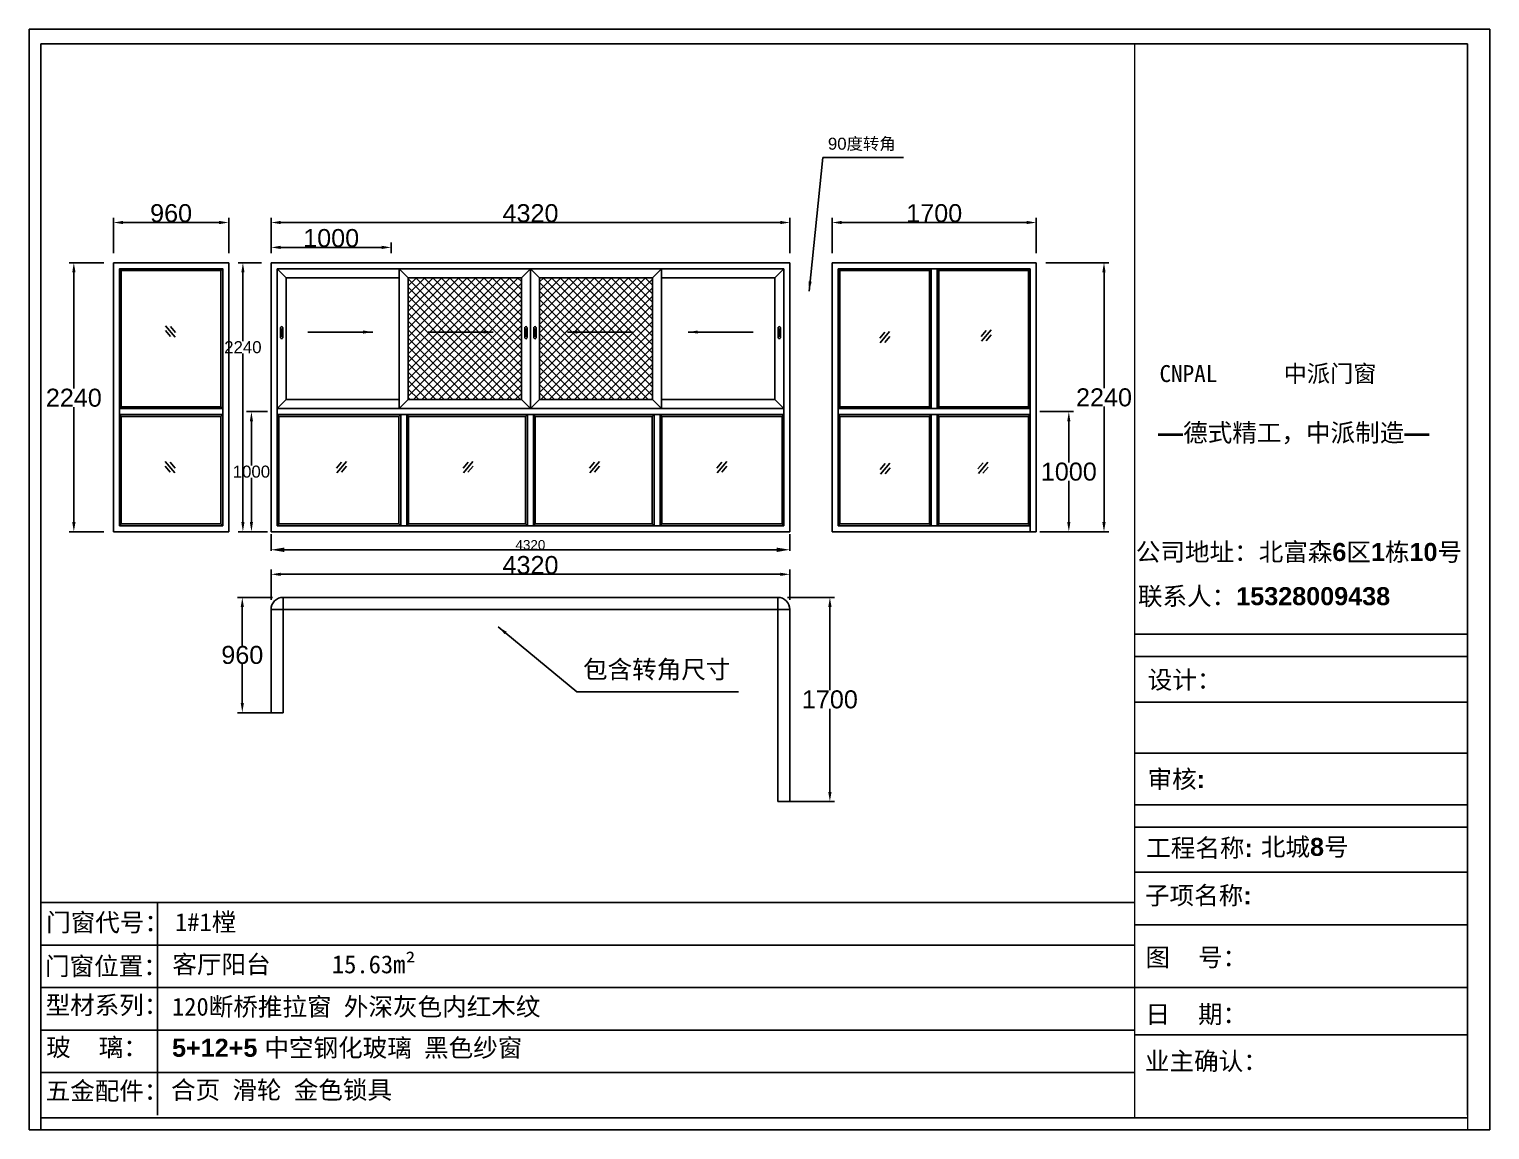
# Model space of a CAD drawing. Header units: inches. Extents: x -138455 to 599497, y -747149 to 13167.
# Drawn here: x 237537 to 249700, y -48260 to -39099 of the extents above; entities that cross this region are included whole.
import ezdxf

# ---------------------------------------------------------------- set-up
doc = ezdxf.new("R2010")
doc.units = ezdxf.units.IN
doc.header["$MEASUREMENT"] = 0
doc.header["$PDMODE"] = 35
doc.header["$PDSIZE"] = -3
doc.layers.add('0 @ 1', color=7, linetype='Continuous')
doc.styles.add('Annotative', font='arialbd.ttf')
doc.styles.add('MtXpl_', font='')
doc.styles.get("Standard").update_dxf_attribs({"font": 'arial.ttf'})
doc.styles.get('MtXpl_').set_extended_font_data('SimSun')
doc.dimstyles.get("Standard").update_dxf_attribs({"dimtxt": 80, "dimasz": 70, "dimexe": 40, "dimexo": 80, "dimgap": 0, "dimtad": 1, "dimtih": 1, "dimtoh": 1, "dimdec": 0, "dimzin": 0, "dimdsep": 46, "dimtxsty": 'Standard', "dimcen": 0.09, "dimadec": 0, "dimazin": 0, "dimtfac": 1, "dimtdec": 0, "dimtofl": 0, "dimtmove": 0, "dimatfit": 3, "dimfxl": 0, "dimtolj": 1, "dimtzin": 0, "dimarcsym": 0})

# ---------------------------------------------------------------- blocks, each defined once
blk = doc.blocks.new('*D145')
at = {"color": 0, "lineweight": -2, "transparency": 16777216}
for p, q in [((243382, -39418), (243382, -39124)), ((243462, -39164), (247622, -39164)), ((247702, -39418), (247702, -39124))]:
    blk.add_line(p, q, dxfattribs=at)
at = {"color": 0, "transparency": 16777216}
for points in [[(243462, -39150), (243462, -39177), (243382, -39164)], [(247622, -39150), (247622, -39177), (247702, -39164)]]:
    blk.add_solid(points, dxfattribs=at)
at = {"layer": 'Defpoints', "color": 0, "transparency": 16777216}
for p in [(247702, -39164), (243382, -39498), (247702, -39498)]:
    blk.add_point(p, dxfattribs=at)
at = {"color": 0, "transparency": 16777216, "insert": (245542, -39087), "char_height": 150, "attachment_point": 5}
blk.add_mtext('\\A1;4320', dxfattribs=at)
blk = doc.blocks.new('*D146')
at = {"color": 0, "lineweight": -2, "transparency": 16777216}
for p, q in [((243382, -39418), (243382, -39331)), ((244302, -39371), (243462, -39371)), ((244382, -39418), (244382, -39331))]:
    blk.add_line(p, q, dxfattribs=at)
at = {"color": 0, "transparency": 16777216}
for points in [[(243462, -39357), (243462, -39384), (243382, -39371)], [(244302, -39357), (244302, -39384), (244382, -39371)]]:
    blk.add_solid(points, dxfattribs=at)
at = {"layer": 'Defpoints', "color": 0, "transparency": 16777216}
for p in [(243382, -39371), (243382, -39498), (244382, -39498)]:
    blk.add_point(p, dxfattribs=at)
at = {"color": 0, "transparency": 16777216, "insert": (243882, -39294), "char_height": 150, "attachment_point": 5}
blk.add_mtext('\\A1;1000', dxfattribs=at)
blk = doc.blocks.new('*D137')
at = {"color": 0, "lineweight": -2, "transparency": 16777216}
for p, q in [((243302, -39498), (243107, -39498)), ((243147, -39578), (243147, -40151)), ((243147, -41658), (243147, -40254)), ((243302, -41738), (243107, -41738))]:
    blk.add_line(p, q, dxfattribs=at)
at = {"color": 0, "transparency": 16777216}
for points in [[(243134, -39578), (243160, -39578), (243147, -39498)], [(243134, -41658), (243160, -41658), (243147, -41738)]]:
    blk.add_solid(points, dxfattribs=at)
at = {"layer": 'Defpoints', "color": 0, "transparency": 16777216}
for p in [(243382, -39498), (243147, -41738), (243382, -41738)]:
    blk.add_point(p, dxfattribs=at)
at = {"color": 0, "transparency": 16777216, "insert": (243147, -40202), "char_height": 100, "attachment_point": 5}
blk.add_mtext('\\A1;2240', dxfattribs=at)
blk = doc.blocks.new('123as')
at = {"color": 0}
for p, q in [((90189, 51387), (90252, 51462)), ((90194, 51330), (90312, 51470)), ((90251, 51335), (90314, 51410))]:
    blk.add_line(p, q, dxfattribs=at)
blk = doc.blocks.new('*D138')
at = {"color": 0, "lineweight": -2, "transparency": 16777216}
for p, q in [((241989, -39498), (241699, -39498)), ((241739, -39578), (241739, -40546)), ((241739, -41658), (241739, -40700)), ((241989, -41738), (241699, -41738))]:
    blk.add_line(p, q, dxfattribs=at)
at = {"color": 0, "transparency": 16777216}
for points in [[(241726, -39578), (241753, -39578), (241739, -39498)], [(241726, -41658), (241753, -41658), (241739, -41738)]]:
    blk.add_solid(points, dxfattribs=at)
at = {"layer": 'Defpoints', "color": 0, "transparency": 16777216}
for p in [(242069, -39498), (241739, -41738), (242069, -41738)]:
    blk.add_point(p, dxfattribs=at)
at = {"color": 0, "transparency": 16777216, "insert": (241739, -40623), "char_height": 150, "attachment_point": 5}
blk.add_mtext('\\A1;2240', dxfattribs=at)
blk = doc.blocks.new('*D139')
at = {"color": 0, "lineweight": -2, "transparency": 16777216}
for p, q in [((242069, -39418), (242069, -39124)), ((242949, -39164), (242149, -39164)), ((243029, -39418), (243029, -39124))]:
    blk.add_line(p, q, dxfattribs=at)
at = {"color": 0, "transparency": 16777216}
for points in [[(242149, -39150), (242149, -39177), (242069, -39164)], [(242949, -39150), (242949, -39177), (243029, -39164)]]:
    blk.add_solid(points, dxfattribs=at)
at = {"layer": 'Defpoints', "color": 0, "transparency": 16777216}
for p in [(242069, -39164), (242069, -39498), (243029, -39498)]:
    blk.add_point(p, dxfattribs=at)
at = {"color": 0, "transparency": 16777216, "insert": (242549, -39087), "char_height": 150, "attachment_point": 5}
blk.add_mtext('\\A1;960', dxfattribs=at)
blk = doc.blocks.new('123z')
at = {"color": 0}
for points in [[(94078, 52755), (94078, 52755, 0.414214), (94088, 52765), (94088, 52845, 0.414214), (94078, 52855), (94078, 52855, 0.414214), (94068, 52845), (94068, 52765, 0.414214)], [(94078, 52775), (94078, 52775, 0.414214), (94083, 52780), (94083, 52830, 0.414214), (94078, 52835), (94078, 52835, 0.414214), (94073, 52830), (94073, 52780, 0.414214)]]:
    blk.add_lwpolyline(points, format="xyb", close=True, dxfattribs=at)
blk = doc.blocks.new('*D140')
at = {"color": 0, "lineweight": -2, "transparency": 16777216}
for p, q in [((248054, -39418), (248054, -39124)), ((248134, -39164), (249674, -39164)), ((249754, -39418), (249754, -39124))]:
    blk.add_line(p, q, dxfattribs=at)
at = {"color": 0, "transparency": 16777216}
for points in [[(248134, -39150), (248134, -39177), (248054, -39164)], [(249674, -39150), (249674, -39177), (249754, -39164)]]:
    blk.add_solid(points, dxfattribs=at)
at = {"layer": 'Defpoints', "color": 0, "transparency": 16777216}
for p in [(249754, -39164), (248054, -39498), (249754, -39498)]:
    blk.add_point(p, dxfattribs=at)
at = {"color": 0, "transparency": 16777216, "insert": (248904, -39087), "char_height": 150, "attachment_point": 5}
blk.add_mtext('\\A1;1700', dxfattribs=at)
blk = doc.blocks.new('*D141')
at = {"color": 0, "lineweight": -2, "transparency": 16777216}
for p, q in [((249834, -39498), (250358, -39498)), ((250318, -39578), (250318, -40543)), ((250318, -41658), (250318, -40696)), ((249834, -41738), (250358, -41738))]:
    blk.add_line(p, q, dxfattribs=at)
at = {"color": 0, "transparency": 16777216}
for points in [[(250304, -39578), (250331, -39578), (250318, -39498)], [(250304, -41658), (250331, -41658), (250318, -41738)]]:
    blk.add_solid(points, dxfattribs=at)
at = {"layer": 'Defpoints', "color": 0, "transparency": 16777216}
for p in [(249754, -39498), (249754, -41738), (250318, -41738)]:
    blk.add_point(p, dxfattribs=at)
at = {"color": 0, "transparency": 16777216, "insert": (250318, -40620), "char_height": 150, "attachment_point": 5}
blk.add_mtext('\\A1;2240', dxfattribs=at)
blk = doc.blocks.new('*D142')
at = {"color": 0, "lineweight": -2, "transparency": 16777216}
for p, q in [((249784, -40738), (250065, -40738)), ((250025, -40818), (250025, -41161)), ((250025, -41658), (250025, -41315)), ((249784, -41738), (250065, -41738))]:
    blk.add_line(p, q, dxfattribs=at)
at = {"color": 0, "transparency": 16777216}
for points in [[(250012, -40818), (250038, -40818), (250025, -40738)], [(250012, -41658), (250038, -41658), (250025, -41738)]]:
    blk.add_solid(points, dxfattribs=at)
at = {"layer": 'Defpoints', "color": 0, "transparency": 16777216}
for p in [(249704, -40738), (249704, -41738), (250025, -41738)]:
    blk.add_point(p, dxfattribs=at)
at = {"color": 0, "transparency": 16777216, "insert": (250025, -41238), "char_height": 150, "attachment_point": 5}
blk.add_mtext('\\A1;1000', dxfattribs=at)
blk = doc.blocks.new('*D143')
at = {"color": 0, "lineweight": -2, "transparency": 16777216}
for p, q in [((243352, -40738), (243178, -40738)), ((243218, -40818), (243218, -41187)), ((243218, -41658), (243218, -41289)), ((243352, -41738), (243178, -41738))]:
    blk.add_line(p, q, dxfattribs=at)
at = {"color": 0, "transparency": 16777216}
for points in [[(243205, -40818), (243231, -40818), (243218, -40738)], [(243205, -41658), (243231, -41658), (243218, -41738)]]:
    blk.add_solid(points, dxfattribs=at)
at = {"layer": 'Defpoints', "color": 0, "transparency": 16777216}
for p in [(243432, -40738), (243218, -41738), (243432, -41738)]:
    blk.add_point(p, dxfattribs=at)
at = {"color": 0, "transparency": 16777216, "insert": (243218, -41238), "char_height": 100, "attachment_point": 5}
blk.add_mtext('\\A1;1000', dxfattribs=at)
blk = doc.blocks.new('*D147')
at = {"color": 0, "lineweight": -2, "transparency": 16777216}
for p, q in [((243382, -42304), (243382, -42052)), ((247702, -42304), (247702, -42052)), ((243462, -42092), (247622, -42092))]:
    blk.add_line(p, q, dxfattribs=at)
at = {"color": 0, "transparency": 16777216}
for points in [[(243462, -42079), (243462, -42106), (243382, -42092)], [(247622, -42079), (247622, -42106), (247702, -42092)]]:
    blk.add_solid(points, dxfattribs=at)
at = {"layer": 'Defpoints', "color": 0, "transparency": 16777216}
for p in [(247702, -42092), (243382, -42384), (247702, -42384)]:
    blk.add_point(p, dxfattribs=at)
at = {"color": 0, "transparency": 16777216, "insert": (245542, -42016), "char_height": 150, "attachment_point": 5}
blk.add_mtext('\\A1;4320', dxfattribs=at)
blk = doc.blocks.new('*D148')
at = {"color": 0, "lineweight": -2, "transparency": 16777216}
for p, q in [((243394, -42284), (243102, -42284)), ((243142, -42364), (243142, -42688)), ((243142, -43164), (243142, -42841)), ((243402, -43244), (243102, -43244))]:
    blk.add_line(p, q, dxfattribs=at)
at = {"color": 0, "transparency": 16777216}
for points in [[(243129, -42364), (243155, -42364), (243142, -42284)], [(243129, -43164), (243155, -43164), (243142, -43244)]]:
    blk.add_solid(points, dxfattribs=at)
at = {"layer": 'Defpoints', "color": 0, "transparency": 16777216}
for p in [(243474, -42284), (243142, -43244), (243482, -43244)]:
    blk.add_point(p, dxfattribs=at)
at = {"color": 0, "transparency": 16777216, "insert": (243142, -42764), "char_height": 150, "attachment_point": 5}
blk.add_mtext('\\A1;960', dxfattribs=at)
blk = doc.blocks.new('*D149')
at = {"color": 0, "lineweight": -2, "transparency": 16777216}
for p, q in [((247682, -42284), (248075, -42284)), ((248035, -42364), (248035, -43057)), ((248035, -43904), (248035, -43211)), ((247682, -43984), (248075, -43984))]:
    blk.add_line(p, q, dxfattribs=at)
at = {"color": 0, "transparency": 16777216}
for points in [[(248022, -42364), (248049, -42364), (248035, -42284)], [(248022, -43904), (248049, -43904), (248035, -43984)]]:
    blk.add_solid(points, dxfattribs=at)
at = {"layer": 'Defpoints', "color": 0, "transparency": 16777216}
for p in [(247602, -42284), (247602, -43984), (248035, -43984)]:
    blk.add_point(p, dxfattribs=at)
at = {"color": 0, "transparency": 16777216, "insert": (248035, -43134), "char_height": 150, "attachment_point": 5}
blk.add_mtext('\\A1;1700', dxfattribs=at)
blk = doc.blocks.new('*D212')
at = {"color": 0, "lineweight": -2, "transparency": 16777216}
for p, q in [((239551, -43302), (239551, -43442)), ((243871, -43302), (243871, -43442)), ((239661, -43432), (243761, -43432))]:
    blk.add_line(p, q, dxfattribs=at)
at = {"color": 0, "transparency": 16777216}
for points in [[(239661, -43414), (239661, -43451), (239551, -43432)], [(243761, -43414), (243761, -43451), (243871, -43432)]]:
    blk.add_solid(points, dxfattribs=at)
at = {"layer": 'Defpoints', "color": 0, "transparency": 16777216}
for p in [(239551, -43282), (243871, -43282), (243871, -43432)]:
    blk.add_point(p, dxfattribs=at)
at = {"color": 0, "transparency": 16777216, "insert": (241711, -43392), "char_height": 80, "attachment_point": 5}
blk.add_mtext('\\A1;4320', dxfattribs=at)
blk = doc.blocks.new('23qwe')
h = blk.add_hatch()
h.set_pattern_fill('ANSI37', color=256, scale=400)
h.set_pattern_definition([(45, (91523.797, -22749.86), (-35.355339, 35.355339), []), (135, (91523.797, -22749.86), (-35.355339, -35.355339), [])])
h.paths.add_polyline_path([(244524, -39623.1), (244524, -40638.1), (245466.5, -40638.1), (245466.5, -39623.1)])
h.paths.add_polyline_path([(245616.5, -39623.1), (245616.5, -40638.1), (246559, -40638.1), (246559, -39623.1)])
for p, q in [((242069.4, -41738.1), (242069.4, -39498.1)), ((242069.4, -39498.1), (243029.4, -39498.1)), ((243029.4, -39498.1), (243029.4, -41738.1)), ((247701.5, -39498.1), (243381.5, -39498.1)), ((243381.5, -39498.1), (243381.5, -41738.1)), ((247701.5, -41738.1), (247701.5, -39498.1)), ((249753.6, -39498.1), (248053.6, -39498.1)), ((248053.6, -39498.1), (248053.6, -41738.1)), ((249753.6, -39498.1), (249753.6, -41738.1)), ((242134.4, -39563.1), (242119.4, -39548.1)), ((242134.4, -40698.1), (242134.4, -39563.1)), ((242134.4, -39563.1), (242964.4, -39563.1)), ((242964.4, -39563.1), (242979.4, -39548.1)), ((242964.4, -39563.1), (242964.4, -40698.1)), ((243431.5, -39548.1), (243431.5, -41688.1)), ((247651.5, -39548.1), (243431.5, -39548.1)), ((243506.5, -39623.1), (243431.5, -39548.1)), ((244449, -39623.1), (243506.5, -39623.1)), ((243506.5, -39623.1), (243506.5, -40638.1)), ((244449, -39548.1), (244449, -40713.1)), ((244524, -39623.1), (244449, -39548.1)), ((245466.5, -39623.1), (244524, -39623.1)), ((244524, -39623.1), (244524, -40638.1)), ((245466.5, -39623.1), (245541.5, -39548.1)), ((245466.5, -39623.1), (245466.5, -40638.1)), ((245541.5, -39548.1), (245541.5, -40713.1)), ((245616.5, -39623.1), (245541.5, -39548.1)), ((246559, -39623.1), (245616.5, -39623.1)), ((245616.5, -39623.1), (245616.5, -40638.1)), ((246559, -39623.1), (246634, -39548.1)), ((246559, -39623.1), (246559, -40638.1)), ((246634, -39548.1), (246634, -40713.1)), ((247576.5, -39623.1), (246634, -39623.1)), ((247576.5, -39623.1), (247651.5, -39548.1)), ((247576.5, -40638.1), (247576.5, -39623.1)), ((247651.5, -41688.1), (247651.5, -39548.1)), ((249703.6, -39548.1), (248103.6, -39548.1)), ((248103.6, -39548.1), (248103.6, -41688.1)), ((248118.6, -39563.1), (248103.6, -39548.1)), ((248863.6, -39563.1), (248118.6, -39563.1)), ((248118.6, -39563.1), (248118.6, -40698.1)), ((248863.6, -39563.1), (248878.6, -39548.1)), ((248863.6, -39563.1), (248863.6, -40698.1)), ((248878.6, -39548.1), (248878.6, -40713.1)), ((248928.6, -39548.1), (248928.6, -40713.1)), ((248943.6, -39563.1), (248928.6, -39548.1)), ((249688.6, -39563.1), (248943.6, -39563.1)), ((248943.6, -39563.1), (248943.6, -40698.1)), ((249688.6, -39563.1), (249703.6, -39548.1)), ((249688.6, -39563.1), (249688.6, -40698.1)), ((249703.6, -39548.1), (249703.6, -41738.1)), ((242134.4, -40698.1), (242119.4, -40713.1)), ((242979.4, -40713.1), (242119.4, -40713.1)), ((242964.4, -40698.1), (242134.4, -40698.1)), ((242964.4, -40698.1), (242979.4, -40713.1)), ((243506.5, -40638.1), (243431.5, -40713.1)), ((243431.5, -40713.1), (247651.5, -40713.1)), ((243431.5, -40713.1), (243431.5, -40763.1)), ((243431.5, -40713.1), (243431.5, -40763.1)), ((243506.5, -40638.1), (244449, -40638.1)), ((244524, -40638.1), (244449, -40713.1)), ((244524, -40638.1), (245466.5, -40638.1)), ((245466.5, -40638.1), (245541.5, -40713.1)), ((245616.5, -40638.1), (245541.5, -40713.1)), ((245616.5, -40638.1), (246559, -40638.1)), ((246559, -40638.1), (246634, -40713.1)), ((246634, -40638.1), (247576.5, -40638.1)), ((247576.5, -40638.1), (247651.5, -40713.1)), ((248118.6, -40698.1), (248103.6, -40713.1)), ((248103.6, -40713.1), (249703.6, -40713.1)), ((248103.6, -40713.1), (248103.6, -40763.1)), ((248118.6, -40678.1), (248118.6, -40698.1)), ((248118.6, -40698.1), (248863.6, -40698.1)), ((248863.6, -40698.1), (248878.6, -40713.1)), ((248928.6, -40713.1), (248943.6, -40698.1)), ((248943.6, -40698.1), (249688.6, -40698.1)), ((249688.6, -40698.1), (249703.6, -40713.1)), ((249703.6, -40713.1), (249703.6, -40763.1)), ((242979.4, -40763.1), (242119.4, -40763.1)), ((242134.4, -40778.1), (242119.4, -40763.1)), ((242134.4, -40778.1), (242964.4, -40778.1)), ((242134.4, -41673.1), (242134.4, -40778.1)), ((242964.4, -40778.1), (242979.4, -40763.1)), ((242964.4, -40778.1), (242964.4, -41673.1)), ((243431.5, -40763.1), (247651.5, -40763.1)), ((243446.5, -40778.1), (243431.5, -40763.1)), ((243446.5, -40778.1), (244446.5, -40778.1)), ((243446.5, -40778.1), (243446.5, -41673.1)), ((244446.5, -40778.1), (244461.5, -40763.1)), ((244446.5, -40778.1), (244446.5, -41673.1)), ((244461.5, -40763.1), (244461.5, -41688.1)), ((244511.5, -40763.1), (244511.5, -41688.1)), ((244526.5, -40778.1), (244511.5, -40763.1)), ((244526.5, -40778.1), (244526.5, -41673.1)), ((244526.5, -40778.1), (245501.5, -40778.1)), ((245501.5, -40778.1), (245516.5, -40763.1)), ((245501.5, -40778.1), (245501.5, -41673.1)), ((245516.5, -40763.1), (245516.5, -41688.1)), ((245566.5, -40763.1), (245566.5, -41688.1)), ((245581.5, -40778.1), (245566.5, -40763.1)), ((245581.5, -40778.1), (246556.5, -40778.1)), ((245581.5, -40778.1), (245581.5, -41673.1)), ((246556.5, -40778.1), (246571.5, -40763.1)), ((246556.5, -40778.1), (246556.5, -41673.1)), ((246571.5, -40763.1), (246571.5, -41688.1)), ((246621.5, -40763.1), (246621.5, -41688.1)), ((246636.5, -40778.1), (246621.5, -40763.1)), ((246636.5, -40778.1), (246636.5, -41673.1)), ((246636.5, -40778.1), (247636.5, -40778.1)), ((247636.5, -40778.1), (247651.5, -40763.1)), ((247636.5, -41673.1), (247636.5, -40778.1)), ((248103.6, -40763.1), (249703.6, -40763.1)), ((248118.6, -40778.1), (248103.6, -40763.1)), ((248863.6, -40778.1), (248118.6, -40778.1)), ((248118.6, -40778.1), (248118.6, -41673.1)), ((248863.6, -40778.1), (248878.6, -40763.1)), ((248863.6, -40778.1), (248863.6, -41673.1)), ((248878.6, -40763.1), (248878.6, -41688.1)), ((248928.6, -40763.1), (248928.6, -41688.1)), ((248943.6, -40778.1), (248928.6, -40763.1)), ((249688.6, -40778.1), (248943.6, -40778.1)), ((248943.6, -40778.1), (248943.6, -41673.1)), ((249688.6, -40778.1), (249703.6, -40763.1)), ((249688.6, -40778.1), (249688.6, -41673.1)), ((242134.4, -41673.1), (242119.4, -41688.1)), ((242964.4, -41673.1), (242134.4, -41673.1)), ((242964.4, -41673.1), (242979.4, -41688.1)), ((243431.5, -41688.1), (243446.5, -41673.1)), ((243431.5, -41688.1), (247651.5, -41688.1)), ((243446.5, -41673.1), (244446.5, -41673.1)), ((244461.5, -41688.1), (244446.5, -41673.1)), ((244526.5, -41673.1), (244511.5, -41688.1)), ((244526.5, -41673.1), (245501.5, -41673.1)), ((245501.5, -41673.1), (245516.5, -41688.1)), ((245581.5, -41673.1), (245566.5, -41688.1)), ((245581.5, -41673.1), (246556.5, -41673.1)), ((246556.5, -41673.1), (246571.5, -41688.1)), ((246621.5, -41688.1), (246636.5, -41673.1)), ((246636.5, -41673.1), (247636.5, -41673.1)), ((247636.5, -41673.1), (247651.5, -41688.1)), ((248118.6, -41673.1), (248103.6, -41688.1)), ((248103.6, -41688.1), (249703.6, -41688.1)), ((248118.6, -41673.1), (248863.6, -41673.1)), ((248863.6, -41673.1), (248878.6, -41688.1)), ((248943.6, -41673.1), (248928.6, -41688.1)), ((248943.6, -41673.1), (249688.6, -41673.1)), ((249688.6, -41673.1), (249703.6, -41688.1)), ((243029.4, -41738.1), (242069.4, -41738.1)), ((243381.5, -41738.1), (247701.5, -41738.1)), ((248053.6, -41738.1), (249753.6, -41738.1))]:
    blk.add_line(p, q)
blk.add_lwpolyline([(242979.4, -41688.1), (242119.4, -41688.1), (242119.4, -39548.1), (242979.4, -39548.1)], close=True)
for points in [[(243381.5, -43244), (243481.5, -43244), (243481.5, -42284), (243481.5, -42284, 0.4142136), (243381.5, -42384)], [(247601.5, -43984), (247701.5, -43984), (247701.5, -42384, 0.4142136), (247601.5, -42284), (247601.5, -42284)]]:
    blk.add_lwpolyline(points, format="xyb", close=True)
for points in [[(247601.5, -42284), (243481.5, -42284)], [(243381.5, -42384), (247701.5, -42384)]]:
    blk.add_lwpolyline(points)
at = {"yscale": 0.6684526412304121, "zscale": 0.6684526412304121}
for p, xscale in [((302872.4, -74428.5), -0.6684526412304121), ((188163.1, -74477), 0.6684526412304121), ((189007.9, -74462.5), 0.6684526412304121), ((302869.5, -75557.8), -0.6684526412304121), ((183640.1, -75557.8), 0.6684526412304121), ((184692.9, -75557.8), 0.6684526412304121), ((185747.1, -75557.8), 0.6684526412304121), ((186806.9, -75557.8), 0.6684526412304121), ((188166.5, -75570.8), 0.6684526412304121), ((188981.4, -75564.2), 0.6684526412304121)]:
    blk.add_blockref('123as', p, dxfattribs=dict(at, xscale=xscale))
at = {"xscale": -1}
blk.add_blockref('123z', (337547.4, -92885.6), dxfattribs=at)
for p in [(151425.6, -92885.6), (151500.6, -92885.6), (153535.6, -92885.6)]:
    blk.add_blockref('123z', p)
at = {"attachment_point": 1}
for s, width, insert, char_height in [('90{\\fSimSun|b0|i0|c134|p2;度转角}', 685.385, (248018.9, -38457.5), 100), ('{\\fSimSun|b0|i0|c134|p2;包含转角尺寸}', 1953.4, (245979.2, -42808.4), 150)]:
    blk.add_mtext_dynamic_manual_height_columns(s, width=width, gutter_width=12.5, heights=[0], dxfattribs=dict(at, insert=insert, char_height=char_height))
for base, p1, p2, angle, picture, middle in [((242069.4, -39163.8), (243029.4, -39498.1), (242069.4, -39498.1), 180, '*D139', (242549.4, -39087.2)), ((250025.1, -41738.1), (249703.6, -40738.1), (249703.6, -41738.1), 90, '*D142', (250025.1, -41238.1)), ((243141.9, -43244), (243474, -42284.3), (243481.5, -43244), 90, '*D148', (243141.9, -42764.1)), ((248035.5, -43984), (247601.5, -42284), (247601.5, -43984), 90, '*D149', (248035.5, -43134))]:
    dim = blk.add_linear_dim(base=base, p1=p1, p2=p2, angle=angle, dimstyle='Standard', override={"dimtxt": 150, "dimasz": 80})
    dim.commit()
    dim.dimension.update_dxf_attribs({"geometry": picture, "text_midpoint": middle})
for base, p1, p2, picture, middle in [((247701.5, -39163.8), (243381.5, -39498.1), (247701.5, -39498.1), '*D145', (245541.5, -39087.2)), ((249753.6, -39163.8), (248053.6, -39498.1), (249753.6, -39498.1), '*D140', (248903.6, -39087.2)), ((243381.5, -39370.6), (244381.5, -39498.1), (243381.5, -39498.1), '*D146', (243881.5, -39294)), ((247701.5, -42092.2), (243381.5, -42384), (247701.5, -42384), '*D147', (245541.5, -42015.6))]:
    dim = blk.add_linear_dim(base=base, p1=p1, p2=p2, dimstyle='Standard', override={"dimtxt": 150, "dimasz": 80})
    dim.commit()
    dim.dimension.update_dxf_attribs({"geometry": picture, "text_midpoint": middle})
for base, p1, p2, override, picture, middle in [((241739.3, -41738.1), (242069.4, -39498.1), (242069.4, -41738.1), {"dimtxt": 150, "dimasz": 80}, '*D138', (241739.3, -40623.1)), ((243146.8, -41738.1), (243381.5, -39498.1), (243381.5, -41738.1), {"dimtxt": 100, "dimasz": 80}, '*D137', (243146.8, -40202.5)), ((250317.7, -41738.1), (249753.6, -39498.1), (249753.6, -41738.1), {"dimtxt": 150, "dimasz": 80}, '*D141', (250317.7, -40619.9)), ((243217.9, -41738.1), (243431.5, -40738.1), (243431.5, -41738.1), {"dimtxt": 100, "dimasz": 80}, '*D143', (243217.9, -41238.1))]:
    dim = blk.add_linear_dim(base=base, p1=p1, p2=p2, angle=90, dimstyle='Standard', override=override)
    dim.commit()
    dim.dimension.update_dxf_attribs({"geometry": picture, "text_midpoint": middle, "dimtype": 128})
for points in [[(247862.5, -39734.2), (247975.6, -38622.3), (248647.9, -38622.3)], [(244227.9, -40075.4), (243687.1, -40075.4)], [(245231.7, -40075.4), (244690.8, -40075.4)], [(245851.4, -40075.4), (246392.2, -40075.4)], [(246855.1, -40075.4), (247396, -40075.4)], [(245273.7, -42529.7), (245927.8, -43070.6), (247274.7, -43070.6)]]:
    blk.add_leader(points, dimstyle='Standard', override={"dimtxt": 150, "dimasz": 80})
blk = doc.blocks.new('2askkk')
for p, q in [((237537.3, -39099), (249700.5, -39099)), ((237537.3, -39099), (237537.3, -48260.5)), ((238098.5, -39099), (249700.5, -39099)), ((249700.5, -39099), (249700.5, -48260.5)), ((237635, -39221.1), (249515.5, -39221.1)), ((237635, -39221.1), (237635, -48260.5)), ((249515.5, -39221.1), (249515.5, -48138.3)), ((249700.5, -40447.9), (249700.5, -48138.3)), ((246741.2, -44135.3), (249515.5, -44135.3)), ((246741.2, -44320.2), (249515.5, -44320.2)), ((246741.2, -44701.7), (249515.5, -44701.7)), ((246741.2, -45125.8), (249515.5, -45125.8)), ((246741.2, -45556.6), (249515.5, -45556.6)), ((246741.2, -45741.5), (249515.5, -45741.5)), ((246741.2, -46115.6), (249515.5, -46115.6)), ((237635, -46369.9), (246741.2, -46369.9)), ((238604.8, -46369.9), (238604.8, -48138.3)), ((246741.2, -46554), (249515.5, -46554)), ((237635, -46723.6), (246741.2, -46723.6)), ((237635, -47077.3), (249515.5, -47077.3)), ((237635, -47431), (246741.2, -47431)), ((246741.2, -47471.3), (249515.5, -47471.3)), ((237635, -47784.6), (246741.2, -47784.6)), ((237635, -48160.5), (249515.5, -48160.5)), ((237537.3, -48260.5), (249700.5, -48260.5))]:
    blk.add_line(p, q)
at = {"lineweight": 5}
for p, q in [((246741.2, -39221.1), (246741.2, -48138.3)), ((249515.5, -40632.8), (249515.5, -48138.3)), ((249700.5, -45628.1), (249700.5, -48260.5)), ((246741.2, -45750.2), (246741.2, -48160.5)), ((249515.5, -45750.2), (249515.5, -48260.5)), ((249700.5, -46977), (249700.5, -48260.5)), ((249515.5, -47161.9), (249515.5, -48260.5))]:
    blk.add_line(p, q, dxfattribs=at)
blk.add_blockref('23qwe', (-3830.2, -1544.4))
at = {"style": 'MtXpl_'}
for s, p in [('CNPAL', (246949.8, -42036.4)), ('中派门窗', (247983.7, -42036.4))]:
    blk.add_text(s, height=141.68, dxfattribs=at).set_placement(p)
at = {"layer": '0 @ 1', "style": 'Annotative'}
for s, p in [('—德式精工，中派制造—', (246937.4, -42532.7)), ('公司地址：北富森6区1栋10号', (246753, -43525.5)), ('联系人：15328009438', (246770.5, -43893.6)), ('设计：', (246852.2, -44589.4)), ('审核:', (246849.8, -45416.7)), ('工程名称:', (246839, -45988.9)), ('北城8号', (247794.2, -45980.6)), ('子项名称:', (246829, -46384.6)), ('门窗代号：', (237678.1, -46609.3)), ('门窗位置：', (237668.8, -46973.7)), ('图    号：', (246832.9, -46899.8)), ('型材系列：', (237673.7, -47297.7)), ('日    期：', (246832.9, -47373.4)), ('玻    璃：', (237678.9, -47648.8)), ('业主确认：', (246828.8, -47763.9)), ('五金配件：', (237674, -48011.5))]:
    blk.add_text(s, height=150, dxfattribs=at).set_placement(p)
at = {"layer": '0 @ 1', "char_height": 150, "attachment_point": 1, "style": 'Annotative'}
for s, heights, insert in [('{\\fSimSun|b1|i0|c134|p2;1#1樘}', [0], (238751.1, -46456.9)), ('{\\fSimSun|b1|i0|c134|p2;客厅阳台     15.63m² }', [0], (238729.3, -46807.9)), ('{\\fSimSun|b1|i0|c134|p2;120断桥推拉窗 外深灰色内红木纹}', [0], (238726.3, -47160.7)), ('5+12+5 {\\fSimSun|b1|i0|c134|p2;中空钢化玻璃 黑色纱窗}', [56.8], (238726.7, -47502.9)), ('{\\fSimSun|b1|i0|c134|p2;合页 滑轮 金色锁具}', [0], (238717.9, -47853.9))]:
    blk.add_mtext_dynamic_manual_height_columns(s, width=4396.385, gutter_width=903.5, heights=heights, dxfattribs=dict(at, insert=insert))
dim = blk.add_linear_dim(base=(243871.3, -43432.4), p1=(239551.3, -43282.5), p2=(243871.3, -43282.5), dimstyle='Standard', override={"dimasz": 110, "dimexe": 10, "dimexo": 20})
dim.commit()
dim.dimension.update_dxf_attribs({"geometry": '*D212', "text_midpoint": (241711.3, -43391.5)})

msp = doc.modelspace()

# ---------------------------------------------------------------- block references
msp.add_blockref('2askkk', (0, 0))

doc.saveas('drawing.dxf')
